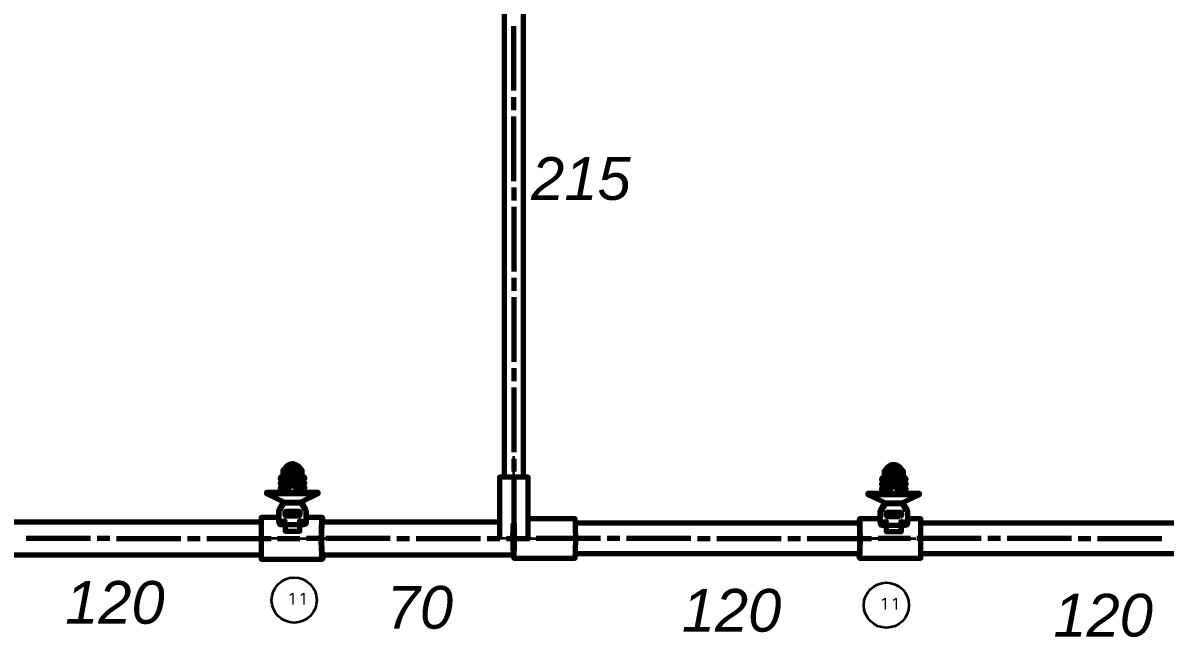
# Model space of a CAD drawing. Header units: millimetres. Extents: x 0 to 174, y 0 to 33.
# Drawn here: x 54.19 to 61.17, y 8.32 to 12.06 of the extents above; entities that cross this region are included whole.
import ezdxf

# ---------------------------------------------------------------- set-up
doc = ezdxf.new("R2010")
doc.units = ezdxf.units.MM
doc.layers.add('PDF2_문자', color=7, linetype='Continuous')
doc.layers.add('PDF2_형상', color=7, linetype='Continuous', true_color=0x405f80)
doc.styles.add('PDF LucidaHandwriting Italic', font='ariali.ttf')

msp = doc.modelspace()

# ---------------------------------------------------------------- linework, layer by layer
at = {"layer": 'PDF2_형상', "lineweight": 70}
for points in [[(57.1308, 13.1187), (57.1308, 9.2925)], [(57.2497, 9.2925), (57.2497, 13.1187)], [(55.7985, 9.3535), (55.7836, 9.3361), (55.7825, 9.334), (55.7824, 9.3333), (55.7825, 9.3331), (55.7828, 9.3326), (55.7835, 9.3326)], [(55.8158, 9.3326), (55.8167, 9.3328), (55.8172, 9.3333), (55.8183, 9.3349), (55.8193, 9.3381), (55.8197, 9.3422), (55.8256, 9.3422), (55.825, 9.3422), (55.8197, 9.3422), (55.819, 9.3368), (55.8185, 9.3353), (55.8175, 9.3336), (55.8158, 9.3326), (55.8196, 9.3333), (55.8226, 9.3354), (55.8247, 9.3386), (55.8256, 9.3422), (55.8256, 9.3497), (55.8256, 9.3622), (55.8253, 9.3633), (55.8249, 9.364), (55.8242, 9.3643), (55.8238, 9.3643), (55.8219, 9.3639), (55.8197, 9.3622)], [(55.8194, 9.3326), (55.8232, 9.3329), (55.8272, 9.334), (55.8307, 9.3361), (55.8304, 9.3535), (55.8304, 9.3675), (55.8269, 9.3657), (55.8258, 9.364), (55.8256, 9.3622)], [(55.8253, 9.3635), (55.8257, 9.364), (55.8258, 9.364)], [(55.8586, 9.3326), (55.8532, 9.3333), (55.8475, 9.3361), (55.8476, 9.3535), (55.8511, 9.3522), (55.8522, 9.351), (55.8525, 9.3497)], [(55.8475, 9.3361), (55.8488, 9.3364), (55.8503, 9.3372), (55.8515, 9.3388), (55.8524, 9.3404), (55.8525, 9.3422), (55.8531, 9.3422), (55.8583, 9.3422), (55.8588, 9.3381), (55.8597, 9.3349), (55.8608, 9.3333), (55.8614, 9.3328), (55.8622, 9.3326), (55.8606, 9.3336), (55.8596, 9.3353), (55.859, 9.3368), (55.8583, 9.3422)], [(55.8476, 9.3675), (55.8511, 9.3657), (55.8522, 9.364), (55.8525, 9.3622)], [(55.8622, 9.3326), (55.8585, 9.3333), (55.8554, 9.3354), (55.8533, 9.3386), (55.8525, 9.3422), (55.8525, 9.3497), (55.8525, 9.3622), (55.8529, 9.3638), (55.8536, 9.3642), (55.8543, 9.3643), (55.8564, 9.3636)], [(55.8525, 9.3632), (55.8525, 9.3636), (55.8528, 9.3638), (55.8531, 9.3639)], [(55.8796, 9.3535), (55.8944, 9.3361), (55.8956, 9.334), (55.8957, 9.3333), (55.8956, 9.3329), (55.8951, 9.3326), (55.8946, 9.3326)], [(59.4678, 9.3485), (59.4503, 9.3276), (59.4503, 9.3083), (59.561, 9.3083), (59.5682, 9.3083), (59.5682, 9.3276), (59.5507, 9.3485)], [(59.4688, 9.3485), (59.4537, 9.3311), (59.4528, 9.3292), (59.4526, 9.3283), (59.4526, 9.3281), (59.4531, 9.3278), (59.4536, 9.3276)], [(59.5507, 9.3486), (59.5437, 9.3554), (59.5357, 9.361), (59.5267, 9.365), (59.5172, 9.3674), (59.5093, 9.3679), (59.4994, 9.3669), (59.49, 9.3643), (59.4812, 9.3601), (59.4733, 9.3543), (59.4678, 9.3486)], [(59.4861, 9.3276), (59.4869, 9.3279), (59.4875, 9.3283), (59.4885, 9.3299), (59.4896, 9.3332), (59.4899, 9.3374), (59.4953, 9.3374), (59.4957, 9.3374), (59.4899, 9.3374), (59.4893, 9.3319), (59.4887, 9.3304), (59.4878, 9.3286), (59.4861, 9.3276), (59.4897, 9.3285), (59.4929, 9.3306), (59.495, 9.3336), (59.4957, 9.3374), (59.4957, 9.3449), (59.4957, 9.3574), (59.4956, 9.3583), (59.4951, 9.359), (59.4944, 9.3594), (59.494, 9.3594), (59.4922, 9.3589), (59.4899, 9.3574)], [(59.4897, 9.3276), (59.4933, 9.3281), (59.4974, 9.3292), (59.5008, 9.3311), (59.5006, 9.3485), (59.5006, 9.3626), (59.4971, 9.3608), (59.4961, 9.3592), (59.4957, 9.3574)], [(59.4956, 9.3585), (59.496, 9.359), (59.4961, 9.3592)], [(59.5289, 9.3276), (59.5233, 9.3283), (59.5176, 9.3311), (59.5179, 9.3485), (59.5214, 9.3472), (59.5224, 9.3461), (59.5228, 9.3449)], [(59.5179, 9.3626), (59.5214, 9.3608), (59.5224, 9.3592), (59.5228, 9.3574)], [(59.5226, 9.3583), (59.5228, 9.3586), (59.5229, 9.3589), (59.5232, 9.3589)], [(59.5325, 9.3276), (59.5287, 9.3285), (59.5256, 9.3306), (59.5235, 9.3336), (59.5228, 9.3374), (59.5228, 9.3449), (59.5228, 9.3574), (59.5232, 9.3588), (59.5237, 9.3593), (59.5246, 9.3594), (59.5267, 9.3588)], [(59.5499, 9.3485), (59.5647, 9.3311), (59.5657, 9.3292), (59.566, 9.3283), (59.5657, 9.3281), (59.5654, 9.3278), (59.5649, 9.3276)], [(55.7943, 9.3132), (55.7657, 9.2893), (55.7644, 9.2819), (55.7694, 9.279), (55.8176, 9.279)], [(55.7886, 9.279), (55.7657, 9.2599), (55.7644, 9.2524), (55.7694, 9.2496), (55.8176, 9.2496)], [(55.8981, 9.3326), (55.8974, 9.3326), (55.8946, 9.3326), (55.8908, 9.3326), (55.8586, 9.3326), (55.8474, 9.3326), (55.8307, 9.3326), (55.8194, 9.3326), (55.7835, 9.3326), (55.7807, 9.3326), (55.7801, 9.3326)], [(55.8178, 9.279), (55.8178, 9.2862), (55.8178, 9.2893), (55.8178, 9.3132)], [(55.8178, 9.2496), (55.8178, 9.2569), (55.8178, 9.2599), (55.8178, 9.2793)], [(55.8507, 9.3132), (55.8507, 9.236), (55.8274, 9.236), (55.8274, 9.3132)], [(55.8603, 9.3132), (55.8603, 9.2893), (55.8603, 9.2826), (55.8603, 9.2801), (55.8603, 9.279), (55.8603, 9.2792)], [(55.8603, 9.279), (55.8603, 9.2599), (55.8603, 9.2532), (55.8603, 9.2507), (55.8603, 9.2496), (55.8603, 9.2497)], [(55.8606, 9.279), (55.9086, 9.279), (55.9143, 9.2839), (55.9124, 9.2893), (55.8837, 9.3132)], [(55.8606, 9.2496), (55.9086, 9.2496), (55.9143, 9.2544), (55.9124, 9.2599), (55.8894, 9.279)], [(57.2772, 8.9185), (57.2772, 9.2925), (57.1033, 9.2925), (57.1033, 8.9185)], [(59.4644, 9.3083), (59.436, 9.2844), (59.4347, 9.2769), (59.4397, 9.2742), (59.4879, 9.2742)], [(59.4589, 9.2742), (59.436, 9.2549), (59.4347, 9.2475), (59.4397, 9.2447), (59.4879, 9.2447)], [(59.5682, 9.3276), (59.5676, 9.3276), (59.5649, 9.3276), (59.561, 9.3276), (59.5289, 9.3276), (59.5176, 9.3276), (59.5008, 9.3276), (59.4897, 9.3276), (59.4536, 9.3276), (59.4508, 9.3276), (59.4503, 9.3276)], [(59.4881, 9.2742), (59.4881, 9.2814), (59.4881, 9.2844), (59.4881, 9.3083)], [(59.4881, 9.2447), (59.4881, 9.2521), (59.4881, 9.2549), (59.4881, 9.2743)], [(59.5208, 9.3083), (59.5208, 9.2311), (59.4976, 9.2311), (59.4976, 9.3083)], [(59.5176, 9.3311), (59.5189, 9.3315), (59.5206, 9.3324), (59.5218, 9.3338), (59.5225, 9.3356), (59.5228, 9.3374), (59.5232, 9.3374), (59.5286, 9.3374), (59.5289, 9.3332), (59.53, 9.3299), (59.531, 9.3283), (59.5315, 9.3279), (59.5325, 9.3276), (59.5308, 9.3286), (59.5297, 9.3304), (59.5293, 9.3319), (59.5286, 9.3374)], [(59.5306, 9.3083), (59.5306, 9.2844), (59.5306, 9.2778), (59.5306, 9.2753), (59.5306, 9.2742), (59.5306, 9.2743)], [(59.5306, 9.2742), (59.5306, 9.2549), (59.5306, 9.2483), (59.5306, 9.2457), (59.5306, 9.2447), (59.5306, 9.2254), (59.5306, 9.2189), (59.5306, 9.2163), (59.5306, 9.2151), (59.5306, 9.2153), (59.5306, 9.196)], [(59.5308, 9.2742), (59.5789, 9.2742), (59.5846, 9.279), (59.5825, 9.2844), (59.554, 9.3083)], [(59.5308, 9.2447), (59.5789, 9.2447), (59.5846, 9.2496), (59.5825, 9.2549), (59.5596, 9.2742)], [(55.7637, 9.1974), (55.7657, 9.2008), (55.7886, 9.2201)], [(55.7886, 9.2496), (55.7657, 9.2303), (55.7644, 9.2229), (55.7694, 9.2201), (55.8176, 9.2201)], [(55.8178, 9.2201), (55.8178, 9.2275), (55.8178, 9.2303), (55.8178, 9.2497)], [(55.8178, 9.2008), (55.8178, 9.2203)], [(55.8603, 9.2496), (55.8603, 9.2303), (55.8603, 9.2237), (55.8603, 9.2211), (55.8603, 9.2206), (55.8603, 9.2203), (55.8603, 9.2201), (55.8603, 9.2008)], [(55.8606, 9.2201), (55.9086, 9.2201), (55.9143, 9.225), (55.9124, 9.2303), (55.8894, 9.2496)], [(55.9143, 9.1974), (55.9124, 9.2008), (55.8894, 9.2201)], [(59.4339, 9.1925), (59.436, 9.196), (59.4589, 9.2151)], [(59.4589, 9.2447), (59.436, 9.2254), (59.4347, 9.2181), (59.4397, 9.2151), (59.4879, 9.2151)], [(59.4881, 9.2153), (59.4881, 9.2151), (59.4881, 9.2153), (59.4881, 9.2225), (59.4881, 9.2254), (59.4881, 9.2449)], [(59.4881, 9.196), (59.4881, 9.2154)], [(59.5308, 9.2151), (59.5789, 9.2151), (59.5846, 9.22), (59.5825, 9.2254), (59.5596, 9.2447)], [(59.5846, 9.1925), (59.5825, 9.196), (59.5596, 9.2151)], [(55.8883, 9.1401), (55.9968, 9.1917), (55.9968, 9.1974), (55.9775, 9.1974), (55.6813, 9.1974), (55.6813, 9.1917), (55.7897, 9.1401)], [(55.6813, 9.1917), (55.9775, 9.1917), (55.9968, 9.1917)], [(55.7632, 9.0185), (55.7569, 9.0193), (55.7562, 9.0196), (55.756, 9.0197), (55.756, 9.0199), (55.756, 9.02), (55.756, 9.0261), (55.756, 9.0319), (55.756, 9.0814), (55.756, 9.0907), (55.7572, 9.0956), (55.7775, 9.1308), (55.7801, 9.1354), (55.7807, 9.1362), (55.7886, 9.1401), (55.8894, 9.1401), (55.8906, 9.1401), (55.8979, 9.1354), (55.9006, 9.1308), (55.9208, 9.0956), (55.9221, 9.0907)], [(59.5586, 9.1353), (59.6669, 9.1868), (59.6669, 9.1925), (59.6476, 9.1925), (59.3515, 9.1925), (59.3515, 9.1868), (59.46, 9.1353)], [(59.3515, 9.1868), (59.6476, 9.1868), (59.6669, 9.1868)], [(59.4274, 9.0907), (59.4478, 9.1258), (59.4504, 9.1304), (59.451, 9.1313), (59.4587, 9.1353), (59.5597, 9.1353), (59.5607, 9.1353), (59.5681, 9.1304), (59.5707, 9.1258), (59.5911, 9.0907), (59.5924, 9.0858), (59.5924, 9.0765), (59.5924, 9.0271), (59.5924, 9.0213), (59.5924, 9.015)], [(55.7639, 9.0917), (55.7842, 9.1269), (55.7849, 9.1275), (55.786, 9.1279)], [(55.8749, 9.0551), (55.8832, 9.0587), (55.8864, 9.0668), (55.8864, 9.0775), (55.8815, 9.0832), (55.8806, 9.0832), (55.7975, 9.0832), (55.7918, 9.0783), (55.7917, 9.0775), (55.7917, 9.0668), (55.7951, 9.0585), (55.8032, 9.0551)], [(55.8921, 9.1279), (55.8929, 9.1278), (55.8939, 9.1269), (55.9142, 9.0917)], [(55.9222, 9.0907), (55.9222, 9.0814), (55.9222, 9.0319), (55.9222, 9.0261), (55.9222, 9.02)], [(59.4333, 9.0136), (59.4271, 9.0143), (59.4264, 9.0146), (59.4262, 9.0149), (59.4261, 9.015), (59.4261, 9.0213), (59.4261, 9.0271), (59.4261, 9.0765), (59.4261, 9.0858), (59.4275, 9.0907)], [(59.4342, 9.0868), (59.4544, 9.1219), (59.455, 9.1226), (59.4561, 9.1231)], [(59.5624, 9.1231), (59.5632, 9.1228), (59.564, 9.1219), (59.5844, 9.0868)], [(55.6481, 9.0179), (53.7229, 9.0179), (53.7229, 9.0175), (53.7229, 9.0137), (53.7228, 8.9956), (53.7228, 8.9285), (53.7229, 8.8194), (53.7229, 8.8189), (55.6481, 8.8189)], [(55.756, 9.0456), (55.6482, 9.0456), (55.6482, 9.0454), (55.6482, 9.0451), (55.6482, 9.0418), (55.6481, 9.0207), (55.6481, 8.9374), (55.6482, 8.7928), (55.6482, 8.7914), (55.839, 8.7914), (56.0219, 8.7914)], [(55.7636, 9.0319), (55.756, 9.0319), (55.756, 9.0261), (55.7636, 9.0261)], [(55.756, 9.02), (55.756, 9.0126), (55.7568, 9.0085), (55.7596, 9.005), (55.7624, 9.0035), (55.7656, 9.0029), (55.7669, 9.0029), (55.7675, 9.0029), (55.771, 9.0036), (55.7739, 9.0054), (55.7764, 9.0086), (55.7772, 9.0126), (55.7772, 9.0125), (55.7771, 9.0124), (55.7769, 9.0124), (55.7764, 9.0121), (55.7715, 9.0115), (55.7699, 9.0185), (55.7757, 9.0192)], [(55.756, 9.0126), (55.756, 9.0125), (55.756, 9.0124), (55.7561, 9.0124), (55.7567, 9.0121), (55.7615, 9.0115)], [(55.7675, 9.0029), (55.7675, 9.0061)], [(55.7717, 9.0261), (55.7694, 9.0261), (55.7699, 9.0185)], [(55.7839, 9.0222), (55.7829, 9.0222), (55.7801, 9.0215), (55.7779, 9.0194), (55.7772, 9.0165), (55.7779, 9.0193), (55.7801, 9.0215), (55.7829, 9.0222), (55.7804, 9.0236), (55.7776, 9.0218), (55.7757, 9.0192), (55.7771, 9.0167), (55.7771, 9.0165), (55.7772, 9.0165), (55.7772, 9.0126)], [(55.8014, 9.03), (55.7839, 9.0222), (55.7888, 9.021), (55.7924, 9.0175), (55.7936, 9.0126), (55.7936, 8.9632), (55.8014, 8.9632), (55.8767, 8.9632), (55.8844, 8.9632), (55.8844, 9.0126), (55.8851, 9.0162), (55.8874, 9.0194), (55.8904, 9.0215), (55.8942, 9.0222), (55.8767, 9.03)], [(55.8032, 9.0553), (55.8749, 9.0553)], [(55.9106, 9.0029), (55.9069, 9.0036), (55.9038, 9.0057), (55.9017, 9.009), (55.9008, 9.0126), (55.9008, 9.0165), (55.9024, 9.0192), (55.9004, 9.0218), (55.8976, 9.0236), (55.8953, 9.0224), (55.8951, 9.0224), (55.8951, 9.0222), (55.8981, 9.0215), (55.9001, 9.0193), (55.9008, 9.0165), (55.9001, 9.0194), (55.8981, 9.0215), (55.8951, 9.0222), (55.8942, 9.0222)], [(55.9008, 9.0126), (55.901, 9.0125), (55.901, 9.0124), (55.9011, 9.0124), (55.9017, 9.0121), (55.9065, 9.0115), (55.9082, 9.0185), (55.9024, 9.0192)], [(55.9064, 9.0261), (55.9086, 9.0261), (55.9082, 9.0185)], [(55.9165, 9.0115), (55.9214, 9.0121), (55.9219, 9.0124), (55.9221, 9.0124), (55.9221, 9.0125), (55.9222, 9.0126), (55.921, 9.0081), (55.9179, 9.0046), (55.9143, 9.0032), (55.9125, 9.0029), (55.9111, 9.0029), (55.9106, 9.0029), (55.9106, 9.0061)], [(55.9149, 9.0185), (55.9211, 9.0193), (55.9218, 9.0196), (55.9221, 9.0197), (55.9221, 9.0199), (55.9222, 9.02), (55.9222, 9.0126)], [(56.0262, 8.8189), (56.0256, 8.8112), (56.0235, 8.7949), (56.0226, 8.7921), (56.0222, 8.7915), (56.0221, 8.7914), (56.0219, 8.7914), (56.0218, 8.7914), (56.0215, 8.7915), (56.0211, 8.7921), (56.0207, 8.7936), (56.0189, 8.805), (56.0172, 8.8253), (56.0158, 8.859), (56.0151, 8.8994), (56.0158, 8.9779), (56.0182, 9.0247), (56.0203, 9.0418), (56.0211, 9.0446), (56.0215, 9.0453), (56.0217, 9.0454), (56.0218, 9.0454), (56.0219, 9.0456), (55.9222, 9.0456)], [(57.1033, 9.0179), (56.0219, 9.0179), (56.0218, 9.0179), (56.0217, 9.0179), (56.0215, 9.0176), (56.0208, 9.0158), (56.019, 9.0026), (56.0171, 8.9617), (56.0168, 8.8912), (56.0176, 8.8581), (56.0192, 8.8332), (56.0204, 8.8225), (56.0219, 8.8189), (57.1903, 8.8189), (57.1893, 8.8206), (57.1876, 8.8319), (57.1863, 8.8528), (57.1851, 8.8854), (57.1849, 8.9229), (57.1863, 8.9833), (57.1882, 9.0106)], [(56.0262, 9.0179), (56.0242, 9.0385), (56.0231, 9.0438), (56.0219, 9.0456)], [(57.1883, 8.8176), (57.1894, 8.8017), (57.1899, 8.7994), (57.19, 8.799), (57.1901, 8.7988), (57.1903, 8.7988), (57.1904, 8.7988), (57.1904, 8.7989), (57.1907, 8.7996), (57.1913, 8.8037), (57.1928, 8.8354), (57.1938, 8.9233), (57.1933, 8.9775), (57.1922, 9.0186), (57.1913, 9.0332), (57.1903, 9.0381)], [(57.1903, 8.7988), (57.5642, 8.7988), (57.5643, 8.7989), (57.5646, 8.7996), (57.5651, 8.8036), (57.5667, 8.8349), (57.5676, 8.9222), (57.5672, 8.9765), (57.5661, 9.0181), (57.5651, 9.0329), (57.5642, 9.0381), (57.2772, 9.0381)], [(57.5664, 8.8262), (59.2996, 8.8262), (59.2997, 8.8264), (59.2999, 8.8267), (59.3003, 8.8294), (59.3015, 8.8551), (59.3022, 8.9339), (59.3017, 8.9782), (59.3004, 9.0057), (59.2996, 9.0106), (57.5664, 9.0106)], [(59.4261, 9.0381), (59.2996, 9.0381), (59.3006, 9.0331), (59.3015, 9.0183), (59.3026, 8.9772), (59.3031, 8.9229), (59.3021, 8.8353), (59.3006, 8.8037), (59.3, 8.7996), (59.2997, 8.7989), (59.2997, 8.7988), (59.2996, 8.7988), (59.2994, 8.7989), (59.2993, 8.799), (59.299, 8.8007), (59.2985, 8.8044), (59.2974, 8.8262)], [(59.2996, 9.0381), (59.2994, 9.0381), (59.2992, 9.0374), (59.2986, 9.0332), (59.2975, 9.0149), (59.2974, 9.0106)], [(59.2996, 8.7988), (59.5093, 8.7988), (59.6735, 8.7988), (59.6735, 9.0381), (59.5924, 9.0381)], [(59.4339, 9.0271), (59.4261, 9.0271), (59.4261, 9.0213), (59.4272, 9.0213), (59.4339, 9.0213)], [(59.4261, 9.015), (59.4261, 9.0078), (59.4271, 9.0035), (59.4297, 9.0001), (59.4326, 8.9986), (59.4358, 8.9981), (59.4371, 8.9981), (59.4378, 8.9981), (59.4411, 8.9986), (59.4442, 9.0006), (59.4465, 9.0038), (59.4474, 9.0078), (59.4474, 9.0076), (59.4474, 9.0075), (59.4472, 9.0074), (59.4467, 9.0072), (59.4418, 9.0067), (59.4401, 9.0136), (59.446, 9.0142)], [(59.4261, 9.0078), (59.4261, 9.0076), (59.4262, 9.0075), (59.4264, 9.0074), (59.4269, 9.0072), (59.4318, 9.0067)], [(59.4378, 8.9981), (59.4378, 9.0011)], [(59.4419, 9.0213), (59.4397, 9.0213), (59.4401, 9.0136)], [(59.4542, 9.0174), (59.4532, 9.0174), (59.4503, 9.0165), (59.4482, 9.0144), (59.4474, 9.0115), (59.4482, 9.0144), (59.4503, 9.0165), (59.4532, 9.0174), (59.4506, 9.0187), (59.4478, 9.0169), (59.446, 9.0142), (59.4472, 9.0118), (59.4474, 9.0115), (59.4474, 9.0078)], [(59.5469, 9.0251), (59.5643, 9.0174), (59.5607, 9.0167), (59.5575, 9.0146), (59.5554, 9.0114), (59.5547, 9.0078), (59.5547, 8.9583), (59.5469, 8.9583), (59.4715, 8.9583), (59.4639, 8.9583), (59.4639, 9.0078), (59.4625, 9.0125), (59.459, 9.0161), (59.4542, 9.0174), (59.4715, 9.0251)], [(59.5808, 8.9981), (59.5771, 8.9987), (59.574, 9.0008), (59.5718, 9.004), (59.5711, 9.0078), (59.5711, 9.0115), (59.5725, 9.0142), (59.5707, 9.0169), (59.5679, 9.0187), (59.5656, 9.0175), (59.5654, 9.0174), (59.5653, 9.0174), (59.5682, 9.0165), (59.5703, 9.0144), (59.5711, 9.0115), (59.5703, 9.0144), (59.5682, 9.0165), (59.5653, 9.0174), (59.5643, 9.0174)], [(59.5711, 9.0078), (59.5711, 9.0076), (59.5712, 9.0075), (59.5714, 9.0074), (59.5718, 9.0072), (59.5768, 9.0067), (59.5783, 9.0136), (59.5725, 9.0142)], [(59.5767, 9.0213), (59.5789, 9.0213), (59.5783, 9.0136)], [(59.5867, 9.0067), (59.5917, 9.0072), (59.5921, 9.0074), (59.5922, 9.0075), (59.5924, 9.0076), (59.5924, 9.0078), (59.5912, 9.0032), (59.5882, 8.9997), (59.5846, 8.9982), (59.5828, 8.9981), (59.5814, 8.9981), (59.5808, 8.9981), (59.5808, 8.9985), (59.5808, 9.0011)], [(59.5851, 9.0136), (59.5914, 9.0143), (59.5921, 9.0146), (59.5922, 9.0149), (59.5924, 9.015), (59.5924, 9.0078)], [(61.645, 9.0106), (59.6736, 9.0106)], [(59.6736, 8.8262), (61.645, 8.8262)]]:
    msp.add_lwpolyline(points, dxfattribs=at)
at = {"layer": 'PDF2_형상', "color": 3, "lineweight": 70}
for points in [[(57.1903, 11.6485), (57.1903, 12.0422)], [(57.1903, 11.5304), (57.1903, 11.6092)], [(57.1903, 11.0974), (57.1903, 11.491)], [(57.1903, 11.0579), (57.1903, 10.9792)], [(57.1903, 10.9399), (57.1903, 10.5461)], [(57.1903, 10.5068), (57.1903, 10.4281)], [(57.1903, 10.3886), (57.1903, 9.995)], [(57.1903, 9.9556), (57.1903, 9.8768)], [(57.1903, 9.8375), (57.1903, 9.4438)], [(57.1903, 9.4044), (57.1903, 9.3257)], [(57.1903, 9.2862), (57.1903, 8.9185)], [(55.7675, 9.0029), (55.9106, 9.0029)], [(59.4378, 8.9981), (59.5808, 8.9981)], [(54.6068, 8.9185), (54.2131, 8.9185)], [(54.7249, 8.9185), (54.6461, 8.9185)], [(54.7643, 8.9185), (55.1579, 8.9185)], [(55.1974, 8.9185), (55.2761, 8.9185)], [(55.3154, 8.9185), (55.7092, 8.9185)], [(55.7485, 8.9185), (55.8272, 8.9185), (55.839, 8.9185), (55.8847, 8.9185)], [(56.0028, 8.9185), (55.9242, 8.9185)], [(56.436, 8.9185), (56.0422, 8.9185)], [(56.4753, 8.9185), (56.554, 8.9185)], [(56.5933, 8.9185), (56.9871, 8.9185)], [(57.0265, 8.9185), (57.1051, 8.9185)], [(57.1446, 8.9185), (57.1903, 8.9185), (57.2081, 8.9185), (57.2868, 8.9185)], [(57.7199, 8.9185), (57.3261, 8.9185)], [(57.8379, 8.9185), (57.7592, 8.9185)], [(58.271, 8.9185), (57.8774, 8.9185)], [(58.3104, 8.9185), (58.3892, 8.9185)], [(58.4285, 8.9185), (58.8222, 8.9185)], [(58.8615, 8.9185), (58.9403, 8.9185)], [(58.9797, 8.9185), (59.3733, 8.9185)], [(59.61, 8.9185), (59.5312, 8.9185), (59.5093, 8.9185), (59.4128, 8.9185)], [(60.0432, 8.9185), (59.6494, 8.9185)], [(60.1612, 8.9185), (60.0825, 8.9185)], [(60.5943, 8.9185), (60.2006, 8.9185)], [(60.6336, 8.9185), (60.7124, 8.9185)], [(60.7518, 8.9185), (61.1456, 8.9185)]]:
    msp.add_lwpolyline(points, dxfattribs=at)
at = {"layer": 'PDF2_형상', "color": 18, "lineweight": 35, "true_color": 0x260000}
for points in [[(57.1903, 11.6485), (57.1903, 12.0422)], [(57.1903, 11.5304), (57.1903, 11.6092)], [(57.1903, 11.0974), (57.1903, 11.491)], [(57.1903, 11.0579), (57.1903, 10.9792)], [(57.1903, 10.9399), (57.1903, 10.5461)], [(57.1903, 10.5068), (57.1903, 10.4281)], [(57.1903, 10.3886), (57.1903, 9.995)], [(57.1903, 9.9556), (57.1903, 9.8768)], [(57.1903, 9.8375), (57.1903, 9.4438)], [(57.1903, 9.1842), (57.1903, 9.4204)], [(57.1903, 9.4044), (57.1903, 9.3257)], [(57.1903, 9.2862), (57.1903, 8.8926)], [(57.1903, 9.1449), (57.1903, 9.0661)], [(57.1903, 9.0267), (57.1903, 8.7904), (57.1903, 8.8532)], [(54.6068, 8.9185), (54.2131, 8.9185)], [(54.7249, 8.9185), (54.6461, 8.9185)], [(54.7643, 8.9185), (55.1579, 8.9185)], [(55.1974, 8.9185), (55.2761, 8.9185)], [(55.3154, 8.9185), (55.7092, 8.9185)], [(55.6649, 8.9185), (55.5199, 8.9185)], [(55.8517, 8.9185), (55.6975, 8.9185)], [(55.8847, 8.9185), (55.7004, 8.9185)], [(55.7829, 8.9185), (55.7042, 8.9185)], [(55.7485, 8.9185), (55.8272, 8.9185)], [(55.8224, 8.9185), (55.9674, 8.9185)], [(55.8667, 8.9185), (55.9672, 8.9185)], [(55.8911, 8.9185), (55.9699, 8.9185)], [(56.0028, 8.9185), (55.9242, 8.9185)], [(56.0092, 8.9185), (56.1635, 8.9185)], [(56.436, 8.9185), (56.0422, 8.9185)], [(56.4753, 8.9185), (56.554, 8.9185)], [(56.5933, 8.9185), (56.9871, 8.9185)], [(57.0265, 8.9185), (57.1051, 8.9185)], [(57.2985, 8.9185), (57.0553, 8.9185)], [(57.1686, 8.9185), (57.0569, 8.9185)], [(57.1446, 8.9185), (57.3289, 8.9185)], [(57.2868, 8.9185), (57.2081, 8.9185)], [(57.7199, 8.9185), (57.3261, 8.9185)], [(57.3378, 8.9185), (57.4165, 8.9185)], [(57.456, 8.9185), (57.699, 8.9185)], [(57.8379, 8.9185), (57.7592, 8.9185)], [(58.271, 8.9185), (57.8774, 8.9185)], [(58.3104, 8.9185), (58.3892, 8.9185)], [(58.4285, 8.9185), (58.8222, 8.9185)], [(58.8615, 8.9185), (58.9403, 8.9185)], [(58.9797, 8.9185), (59.3733, 8.9185)], [(59.3257, 8.9185), (59.1647, 8.9185)], [(59.365, 8.9185), (59.4438, 8.9185)], [(59.5126, 8.9185), (59.3813, 8.9185), (59.4919, 8.9185)], [(59.4128, 8.9185), (59.4915, 8.9185)], [(59.4832, 8.9185), (59.6442, 8.9185)], [(59.5308, 8.9185), (59.6425, 8.9185)], [(59.61, 8.9185), (59.5312, 8.9185)], [(59.5521, 8.9185), (59.6308, 8.9185)], [(60.0432, 8.9185), (59.6494, 8.9185)], [(59.6701, 8.9185), (59.8015, 8.9185)], [(60.1612, 8.9185), (60.0825, 8.9185)], [(60.5943, 8.9185), (60.2006, 8.9185)], [(60.6336, 8.9185), (60.7124, 8.9185)], [(60.7518, 8.9185), (61.1456, 8.9185)]]:
    msp.add_lwpolyline(points, dxfattribs=at)
at = {"layer": 'PDF2_형상', "lineweight": 70}
for points in [[(55.7801, 9.3132), (55.8908, 9.3132), (55.8981, 9.3132), (55.8981, 9.3326), (55.8806, 9.3535), (55.8736, 9.3604), (55.8654, 9.3658), (55.8565, 9.3699), (55.8469, 9.3722), (55.839, 9.3728), (55.8293, 9.3719), (55.8199, 9.3693), (55.811, 9.365), (55.8031, 9.3592), (55.7975, 9.3535), (55.7801, 9.3326)], [(59.545, 9.0503), (59.4735, 9.0503), (59.4654, 9.0536), (59.4619, 9.0619), (59.4619, 9.0725), (59.4619, 9.0735), (59.4676, 9.0783), (59.5508, 9.0783), (59.5518, 9.0782), (59.5567, 9.0725), (59.5567, 9.0619), (59.5533, 9.0539)], [(57.1903, 9.0106), (57.1911, 9.0057), (57.1924, 8.9782), (57.1929, 8.9339), (57.1922, 8.8551), (57.191, 8.8294), (57.1904, 8.8267), (57.1904, 8.8264), (57.1903, 8.8262), (57.1904, 8.8264), (57.1904, 8.8267), (57.191, 8.8294), (57.1922, 8.8551), (57.1929, 8.9339), (57.1924, 8.9782), (57.1911, 9.0057)], [(57.1903, 8.8465), (57.1887, 8.8524), (57.1875, 8.8675), (57.1864, 8.9185), (57.1875, 8.8675), (57.1887, 8.8524)], [(57.1921, 8.9185), (57.1919, 8.8878), (57.1908, 8.8574), (57.1904, 8.8542), (57.1903, 8.8539), (57.1904, 8.8542), (57.1908, 8.8574), (57.1919, 8.8878)]]:
    msp.add_lwpolyline(points, close=True, dxfattribs=at)
at = {"layer": 'PDF2_형상', "lineweight": 35}
for points in [[(55.7836, 9.3361), (55.7964, 9.3422), (55.7964, 9.3326)], [(55.7985, 9.3535), (55.8028, 9.3497), (55.8039, 9.351), (55.8112, 9.3574), (55.8197, 9.3622), (55.8197, 9.3422), (55.7964, 9.3422), (55.8028, 9.3497)], [(55.7975, 9.3535), (55.7985, 9.3535), (55.8012, 9.3565), (55.8089, 9.3628), (55.8174, 9.3675), (55.8175, 9.3674), (55.8176, 9.3669), (55.8182, 9.3657), (55.8197, 9.3622)], [(55.8304, 9.3675), (55.8301, 9.3685), (55.8297, 9.3689), (55.8289, 9.3694), (55.826, 9.3699), (55.8214, 9.369), (55.8174, 9.3675)], [(55.8256, 9.3497), (55.8258, 9.351), (55.8269, 9.3522), (55.8304, 9.3535), (55.8476, 9.3535), (55.8476, 9.3675), (55.8481, 9.3687), (55.8488, 9.3693), (55.8507, 9.3697), (55.8562, 9.369), (55.8565, 9.3687), (55.8568, 9.3679), (55.8564, 9.3636), (55.8583, 9.3622), (55.8607, 9.3675), (55.8644, 9.3657), (55.8725, 9.3603), (55.8796, 9.3535), (55.8806, 9.3535)], [(55.8256, 9.3422), (55.8267, 9.3385), (55.8292, 9.3365), (55.8307, 9.3361)], [(55.8607, 9.3675), (55.8562, 9.369), (55.8478, 9.3718), (55.839, 9.3728)], [(55.8796, 9.3535), (55.8753, 9.3497), (55.8682, 9.3564), (55.8599, 9.3617), (55.8583, 9.3622), (55.8583, 9.3422), (55.8817, 9.3422), (55.8753, 9.3497)], [(55.8944, 9.3361), (55.8817, 9.3422), (55.8817, 9.3326)], [(59.4678, 9.3485), (59.4688, 9.3485), (59.4731, 9.3449)], [(59.4899, 9.3574), (59.4883, 9.3608), (59.4879, 9.3619), (59.4876, 9.3625), (59.4876, 9.3626), (59.479, 9.3578), (59.4715, 9.3515), (59.4688, 9.3486)], [(59.5006, 9.3626), (59.5003, 9.3636), (59.5, 9.364), (59.499, 9.3646), (59.4961, 9.3649), (59.4915, 9.364), (59.4876, 9.3626)], [(59.4957, 9.3449), (59.4961, 9.3461), (59.4971, 9.3472), (59.5006, 9.3485), (59.5179, 9.3485), (59.5179, 9.3626), (59.5183, 9.3639), (59.519, 9.3644), (59.5208, 9.3649), (59.5265, 9.3642), (59.5181, 9.3669), (59.5093, 9.3679)], [(59.5499, 9.3486), (59.5428, 9.3554), (59.5346, 9.3608), (59.531, 9.3626)], [(59.5454, 9.3449), (59.5499, 9.3485), (59.5507, 9.3485)], [(55.7657, 9.2893), (55.8178, 9.2893)], [(55.9124, 9.2893), (55.8603, 9.2893)], [(55.8908, 9.3132), (55.8908, 9.3326)], [(59.436, 9.2844), (59.4881, 9.2844)], [(59.4537, 9.3311), (59.4667, 9.3374), (59.4667, 9.329), (59.4667, 9.3276)], [(59.4957, 9.3374), (59.4968, 9.3336), (59.4993, 9.3315), (59.5008, 9.3311)], [(59.5825, 9.2844), (59.5306, 9.2844)], [(59.5647, 9.3311), (59.5518, 9.3374), (59.5518, 9.3276)], [(59.561, 9.3083), (59.561, 9.3276)], [(55.7657, 9.2599), (55.8178, 9.2599)], [(55.7657, 9.2303), (55.8178, 9.2303)], [(55.9124, 9.2599), (55.8603, 9.2599)], [(55.9124, 9.2303), (55.8603, 9.2303)], [(59.436, 9.2549), (59.4881, 9.2549)], [(59.436, 9.2254), (59.4881, 9.2254)], [(59.5825, 9.2549), (59.5306, 9.2549)], [(59.5825, 9.2254), (59.5306, 9.2254)], [(55.7657, 9.2008), (55.8178, 9.2008)], [(55.7842, 9.1269), (55.7785, 9.1303), (55.7775, 9.1308), (55.7814, 9.1344), (55.786, 9.1356), (55.786, 9.1279), (55.8921, 9.1279), (55.8921, 9.1356), (55.8963, 9.1346), (55.8996, 9.1321), (55.9006, 9.1308), (55.9, 9.1304), (55.8939, 9.1269)], [(55.7886, 9.1401), (55.7886, 9.14), (55.786, 9.1397), (55.7837, 9.1389), (55.7801, 9.1354)], [(55.9124, 9.2008), (55.8603, 9.2008)], [(55.9775, 9.1974), (55.9775, 9.1917), (55.8824, 9.1401)], [(55.8979, 9.1354), (55.8964, 9.1374), (55.8943, 9.1389), (55.8921, 9.1397), (55.8894, 9.14), (55.8894, 9.1401)], [(59.436, 9.196), (59.4881, 9.196)], [(59.4587, 9.1353), (59.4587, 9.1351), (59.4563, 9.1349), (59.4539, 9.1339), (59.4519, 9.1325), (59.4504, 9.1304)], [(59.5825, 9.196), (59.5306, 9.196)], [(59.6476, 9.1925), (59.6476, 9.1868), (59.5525, 9.1353)], [(59.5681, 9.1304), (59.5665, 9.1325), (59.5646, 9.1339), (59.5622, 9.1349), (59.5597, 9.1351), (59.5597, 9.1353)], [(55.756, 9.0907), (55.7636, 9.0907)], [(55.7572, 9.0956), (55.7639, 9.0917), (55.7636, 9.0907), (55.7636, 9.0319), (55.7636, 9.0261)], [(55.8767, 8.9632), (55.8767, 9.03), (55.9086, 9.03), (55.9086, 9.0261), (55.9144, 9.0261), (55.9144, 9.0319), (55.9144, 9.0907)], [(55.9208, 9.0956), (55.9142, 9.0917), (55.9144, 9.0907), (55.9222, 9.0907)], [(59.4261, 9.0858), (59.4339, 9.0858)], [(59.4274, 9.0907), (59.4342, 9.0868), (59.4339, 9.0858), (59.4339, 9.0271), (59.4339, 9.0213)], [(59.4544, 9.1219), (59.4478, 9.1258), (59.4517, 9.1296), (59.4561, 9.1306), (59.4561, 9.1231), (59.5624, 9.1231), (59.5624, 9.1306), (59.5665, 9.1297), (59.5699, 9.1272), (59.5707, 9.1258), (59.5703, 9.1256), (59.564, 9.1219)], [(59.5911, 9.0907), (59.5844, 9.0868), (59.5846, 9.0858), (59.5924, 9.0858)], [(59.5846, 9.0858), (59.5846, 9.0271), (59.5914, 9.0271), (59.5924, 9.0271)], [(55.7699, 9.0185), (55.7632, 9.0185), (55.7615, 9.0115), (55.7613, 9.0108), (55.7614, 9.0086), (55.7621, 9.0075), (55.7647, 9.0061), (55.7656, 9.0061), (55.7656, 9.0029)], [(55.7804, 9.0236), (55.7733, 9.0278), (55.7694, 9.03), (55.7694, 9.0261), (55.7636, 9.0261), (55.7632, 9.0185)], [(55.7656, 9.0061), (55.7675, 9.0061), (55.7692, 9.0064), (55.7711, 9.0076), (55.7719, 9.0096), (55.7715, 9.0115)], [(55.8014, 8.9632), (55.8014, 9.03), (55.7694, 9.03), (55.7717, 9.0261), (55.7733, 9.0278)], [(55.7717, 9.0261), (55.7757, 9.019)], [(55.8014, 9.03), (55.7936, 9.0126)], [(55.8844, 9.0126), (55.8767, 9.03)], [(55.8976, 9.0236), (55.9047, 9.0278), (55.9064, 9.0261), (55.9086, 9.03), (55.9047, 9.0278)], [(55.9064, 9.0261), (55.9024, 9.019)], [(55.9125, 9.0029), (55.9125, 9.0061), (55.9106, 9.0061), (55.9089, 9.0064), (55.9069, 9.0076), (55.9061, 9.0096), (55.9065, 9.0115)], [(55.9082, 9.0185), (55.9149, 9.0185), (55.9165, 9.0115), (55.9168, 9.0108), (55.9167, 9.0086), (55.916, 9.0075), (55.9133, 9.0061), (55.9125, 9.0061)], [(55.9222, 9.0319), (55.9144, 9.0319)], [(55.9222, 9.0261), (55.9144, 9.0261), (55.9149, 9.0185)], [(59.4401, 9.0136), (59.4333, 9.0136), (59.4318, 9.0067), (59.4314, 9.0058), (59.4315, 9.0038), (59.4324, 9.0025), (59.435, 9.0013), (59.4358, 9.0011), (59.4358, 8.9981)], [(59.4715, 8.9583), (59.4715, 9.0251), (59.4397, 9.0251), (59.4419, 9.0213), (59.4436, 9.0229), (59.4397, 9.0251), (59.4397, 9.0213), (59.4339, 9.0213), (59.4333, 9.0136)], [(59.4358, 9.0011), (59.4378, 9.0011), (59.4394, 9.0014), (59.4414, 9.0028), (59.4422, 9.0047), (59.4418, 9.0067)], [(59.4419, 9.0213), (59.446, 9.0142)], [(59.4436, 9.0229), (59.4506, 9.0187)], [(59.4715, 9.0251), (59.4639, 9.0078)], [(59.5469, 8.9583), (59.5469, 9.0251), (59.5789, 9.0251), (59.575, 9.0229)], [(59.5547, 9.0078), (59.5469, 9.0251)], [(59.5679, 9.0187), (59.575, 9.0229), (59.5767, 9.0213), (59.5789, 9.0251), (59.5789, 9.0213), (59.5846, 9.0213), (59.5914, 9.0213), (59.5924, 9.0213)], [(59.5767, 9.0213), (59.5725, 9.0142)], [(59.5828, 8.9981), (59.5828, 9.0011), (59.5808, 9.0011), (59.579, 9.0014), (59.5771, 9.0028), (59.5763, 9.0047), (59.5768, 9.0067)], [(59.5783, 9.0136), (59.5851, 9.0136), (59.5867, 9.0067), (59.5871, 9.0058), (59.5869, 9.0038), (59.5861, 9.0025), (59.5835, 9.0013), (59.5828, 9.0011)], [(59.5846, 9.0271), (59.5846, 9.0213), (59.5851, 9.0136)]]:
    msp.add_lwpolyline(points, dxfattribs=at)
for points in [[(59.4667, 9.3374), (59.4731, 9.3449), (59.4742, 9.346), (59.4814, 9.3525), (59.4899, 9.3574), (59.4899, 9.3374)], [(59.5267, 9.3588), (59.5269, 9.3631), (59.5267, 9.3639), (59.5265, 9.3642), (59.5308, 9.3626), (59.5286, 9.3574)], [(59.5518, 9.3374), (59.5454, 9.3449), (59.5383, 9.3515), (59.53, 9.3567), (59.5286, 9.3574), (59.5286, 9.3374)], [(55.8921, 9.1356), (55.8894, 9.14), (55.7886, 9.14), (55.786, 9.1356)], [(59.5624, 9.1306), (59.5597, 9.1351), (59.4587, 9.1351), (59.4561, 9.1306)]]:
    msp.add_lwpolyline(points, close=True, dxfattribs=at)
at = {"layer": 'PDF2_형상', "color": 18, "lineweight": 13, "true_color": 0x260000}
for points in [[(55.8233, 8.5724), (55.83, 8.5757), (55.8422, 8.5846), (55.8422, 8.5157)], [(55.89, 8.5724), (55.8967, 8.5757), (55.9089, 8.5846), (55.9089, 8.5157)], [(59.4378, 8.5415), (59.4444, 8.5449), (59.4567, 8.5537), (59.4567, 8.4849)], [(59.5044, 8.5415), (59.5111, 8.5449), (59.5233, 8.5537), (59.5233, 8.4849)]]:
    msp.add_lwpolyline(points, dxfattribs=at)
at = {"layer": 'PDF2_형상', "color": 18, "lineweight": 35, "true_color": 0x260000}
for centre in [(55.8496, 8.542), (59.464, 8.5112)]:
    msp.add_circle(centre, 0.1378, dxfattribs=at)

# ---------------------------------------------------------------- texts
at = {"layer": 'PDF2_문자', "char_height": 0.2605, "attachment_point": 4, "style": 'PDF LucidaHandwriting Italic'}
for s, insert in [('215', (57.2958, 11.1111)), ('120', (54.4517, 8.5265)), ('70', (56.4144, 8.4962)), ('120', (58.2154, 8.4779)), ('120', (60.4832, 8.4485))]:
    msp.add_mtext(s, dxfattribs=dict(at, insert=insert))

doc.saveas('drawing.dxf')
